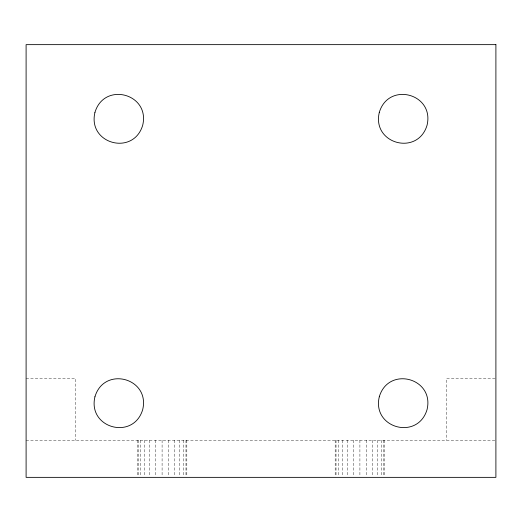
<?xml version="1.0" encoding="UTF-8"?>
<svg xmlns="http://www.w3.org/2000/svg" width="522" height="522" viewBox="0 0 522 522"><rect width="100%" height="100%" fill="white"/><g stroke="black" fill="none" stroke-linecap="round" stroke-linejoin="round"><path stroke-width="0.39" stroke-dasharray="2.61 1.96" d="M26.1 378.45L75.553 378.45L75.553 440.268M495.091 378.45L446.447 378.45L446.447 440.268M26.1 440.268L495.9 440.268M384.629 440.268L384.629 476.547M383.787 440.268L383.787 476.547M381.321 440.268L381.321 476.547M377.386 440.268L377.386 476.547M372.271 440.268L372.271 476.547M366.307 440.268L366.307 476.547M359.906 440.268L359.906 476.547M353.505 440.268L353.505 476.547M347.541 440.268L347.541 476.547M342.419 440.268L342.419 476.547M338.491 440.268L338.491 476.547M336.024 440.268L336.024 476.547M335.176 440.268L335.176 476.547M186.824 440.268L186.824 476.547M185.976 440.268L185.976 476.547M183.509 440.268L183.509 476.547M179.581 440.268L179.581 476.547M174.459 440.268L174.459 476.547M168.495 440.268L168.495 476.547M162.094 440.268L162.094 476.547M155.693 440.268L155.693 476.547M149.729 440.268L149.729 476.547M144.614 440.268L144.614 476.547M140.679 440.268L140.679 476.547M138.213 440.268L138.213 476.547M137.371 440.268L137.371 476.547"/><path stroke-width="0.78" d="M94.939 112.426C87.396 143.974 133.469 156.319 142.708 125.221C150.258 93.673 104.178 81.328 94.939 112.426M94.939 396.779C87.396 428.327 133.469 440.672 142.708 409.574C150.258 378.026 104.178 365.681 94.939 396.779M379.292 112.426C371.742 143.974 417.822 156.319 427.061 125.221C434.604 93.673 388.531 81.328 379.292 112.426M379.292 396.779C371.742 428.327 417.822 440.672 427.061 409.574C434.604 378.026 388.531 365.681 379.292 396.779M495.9 44.644L26.1 44.644L26.1 477.356L495.9 477.356L495.9 44.644"/></g></svg>
